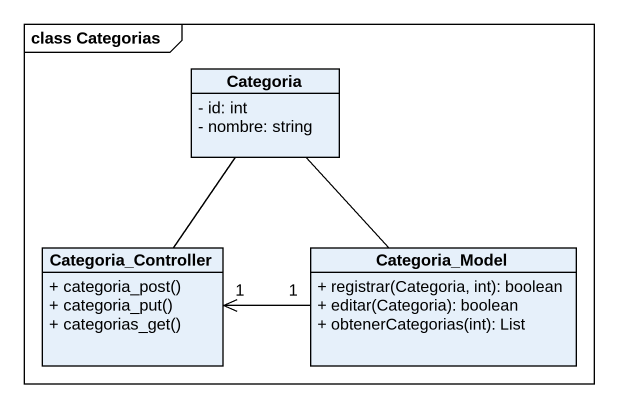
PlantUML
@startuml
mainframe class Categorias
hide circle
hide empty members
skinparam classAttributeIconSize 0
class Categoria {
  - id: int
  - nombre: string
}
class Categoria_Controller {
  + categoria_post()
  + categoria_put()
  + categorias_get()
}
class Categoria_Model {
  + registrar(Categoria, int): boolean
  + editar(Categoria): boolean
  + obtenerCategorias(int): List
}
Categoria -- Categoria_Controller
Categoria -- Categoria_Model
Categoria_Model "1" -left-> "1" Categoria_Controller
@enduml
